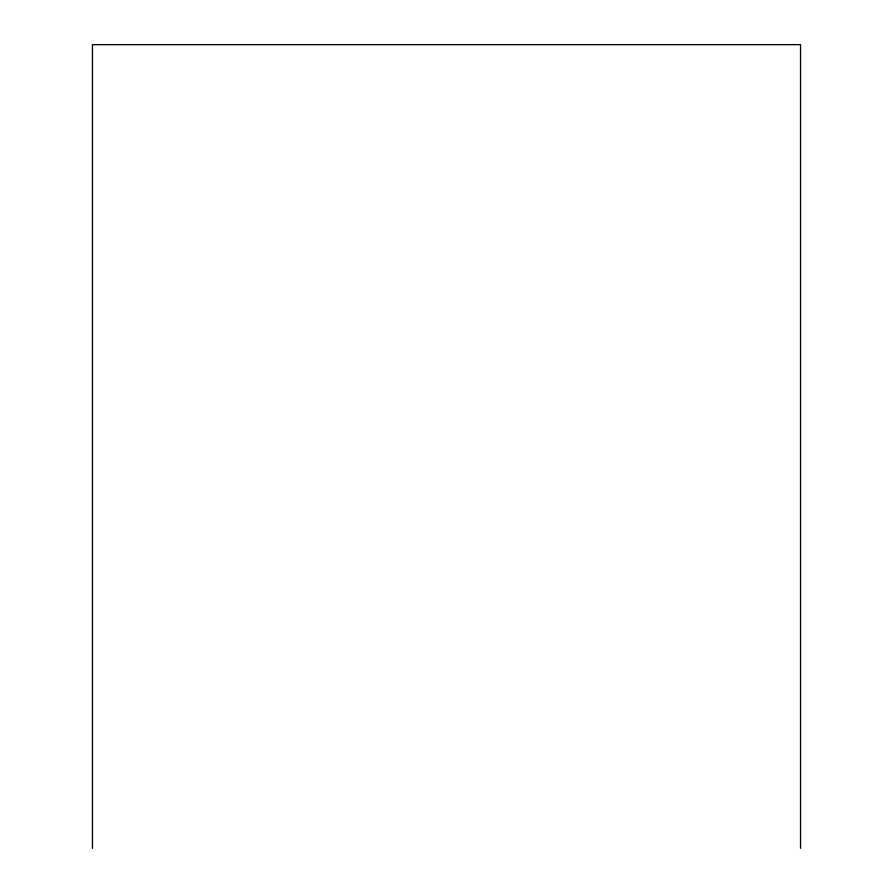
<?xml version="1.0" encoding="UTF-8"?>
<svg xmlns="http://www.w3.org/2000/svg" width="893" height="893" viewBox="0 0 893 893"><rect width="100%" height="100%" fill="white"/><g stroke="black" fill="none" stroke-linecap="round" stroke-linejoin="round"><path stroke-width="1.34" d="M800.541 848.35L800.541 44.65L92.459 44.65L92.459 848.35"/></g></svg>
